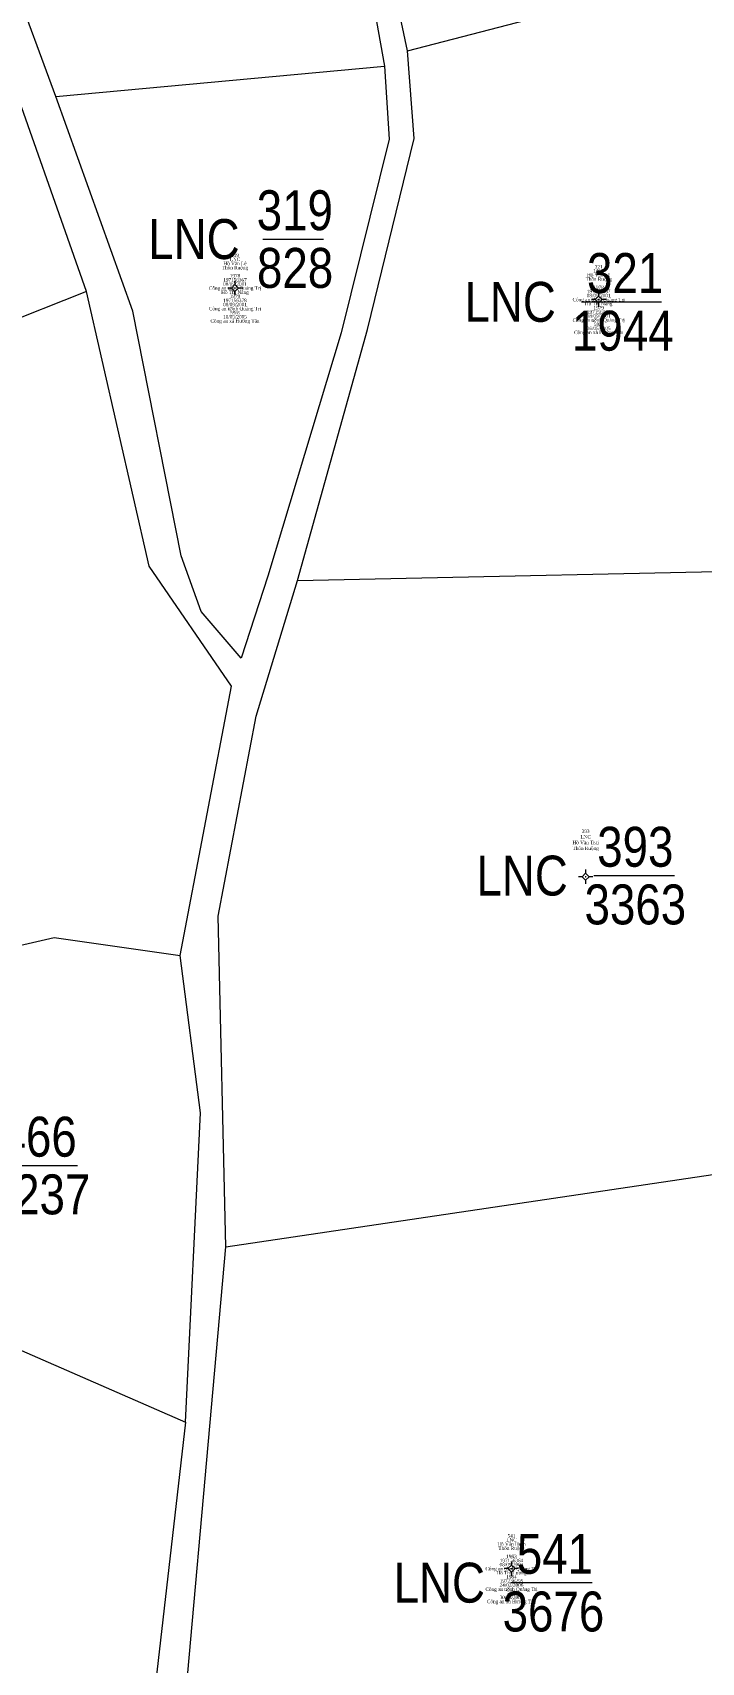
# Model space of a CAD drawing. Header units: metres. Extents: x 545779 to 547235, y 1841259 to 1843294.
# Drawn here: x 546232 to 546290.8, y 1842450.7 to 1842593.7 of the extents above; entities that cross this region are included whole.
import ezdxf
from ezdxf.enums import TextEntityAlignment as Align

# ---------------------------------------------------------------- set-up
doc = ezdxf.new("R2010")
doc.units = ezdxf.units.M
doc.header["$MEASUREMENT"] = 0
for name, color, linetype, lineweight in [('Level 10', 7, 'Continuous', 0), ('Level 11', 7, 'Continuous', 0), ('Level 13', 7, 'Continuous', 0), ('Level 15', 7, 'Continuous', 0), ('Level 23', 7, 'Continuous', 0)]:
    doc.layers.add(name, color=color, linetype=linetype, lineweight=lineweight)
doc.styles.add('Style-vnarialNarrowI', font='vnarialNarrowI.shx')
doc.styles.add('Style-Vntimei', font='Vntimei.shx')

# ---------------------------------------------------------------- blocks, each defined once
blk = doc.blocks.new('N_THUA_447')
at = {"layer": 'Level 13', "color": 230, "linetype": 'Continuous', "lineweight": 13, "flags": 128}
blk.add_lwpolyline([(-2.84, 0), (2.48, 0)], dxfattribs=at)
at = {"layer": 'Level 13', "color": 230, "linetype": 'Continuous', "lineweight": 0, "style": 'Style-vnarialNarrowI'}
blk.add_text('319', height=3.49998, dxfattribs=at).set_placement((-0.03671, 0.78), align=Align.CENTER)
blk.add_text('LNC ', height=3.49998, dxfattribs=at).set_placement((-3.771418, -0.00001), align=Align.MIDDLE_RIGHT)
blk.add_text('828', height=3.49998, dxfattribs=at).set_placement((-0.011769, -0.78002), align=Align.TOP_CENTER)
blk = doc.blocks.new('N_THUA_449')
at = {"layer": 'Level 13', "color": 230, "linetype": 'Continuous', "lineweight": 13, "flags": 128}
blk.add_lwpolyline([(-2.62, 0), (4.4, 0)], dxfattribs=at)
at = {"layer": 'Level 13', "color": 230, "linetype": 'Continuous', "lineweight": 0, "style": 'Style-vnarialNarrowI'}
blk.add_text('321', height=3.49998, dxfattribs=at).set_placement((1.194692, 0.78), align=Align.CENTER)
blk.add_text('LNC ', height=3.49998, dxfattribs=at).set_placement((-3.771418, -0.00001), align=Align.MIDDLE_RIGHT)
blk.add_text('1944', height=3.49998, dxfattribs=at).set_placement((0.992253, -0.78002), align=Align.TOP_CENTER)
blk = doc.blocks.new('N_THUA_549')
at = {"layer": 'Level 13', "color": 230, "linetype": 'Continuous', "lineweight": 13, "flags": 128}
blk.add_lwpolyline([(-2.61, 0), (4.47, 0)], dxfattribs=at)
at = {"layer": 'Level 13', "color": 230, "linetype": 'Continuous', "lineweight": 0, "style": 'Style-vnarialNarrowI'}
blk.add_text('393', height=3.49998, dxfattribs=at).set_placement((1.039485, 0.78), align=Align.CENTER)
blk.add_text('LNC ', height=3.49998, dxfattribs=at).set_placement((-3.771418, -0.00001), align=Align.MIDDLE_RIGHT)
blk.add_text('3363', height=3.49998, dxfattribs=at).set_placement((1.044337, -0.78002), align=Align.TOP_CENTER)
blk = doc.blocks.new('N_THUA_643')
at = {"layer": 'Level 13', "color": 230, "linetype": 'Continuous', "lineweight": 13, "flags": 128}
blk.add_lwpolyline([(-2.61, 0), (4.52, 0)], dxfattribs=at)
at = {"layer": 'Level 13', "color": 230, "linetype": 'Continuous', "lineweight": 0, "style": 'Style-vnarialNarrowI'}
blk.add_text('466', height=3.49998, dxfattribs=at).set_placement((1.118779, 0.78), align=Align.CENTER)
blk.add_text('LNC ', height=3.49998, dxfattribs=at).set_placement((-3.771418, -0.00001), align=Align.MIDDLE_RIGHT)
blk.add_text('1237', height=3.49998, dxfattribs=at).set_placement((1.194126, -0.78002), align=Align.TOP_CENTER)
blk = doc.blocks.new('N_THUA_750')
at = {"layer": 'Level 13', "color": 230, "linetype": 'Continuous', "lineweight": 13, "flags": 128}
blk.add_lwpolyline([(-2.61, 0), (4.52, 0)], dxfattribs=at)
at = {"layer": 'Level 13', "color": 230, "linetype": 'Continuous', "lineweight": 0, "style": 'Style-vnarialNarrowI'}
blk.add_text('541', height=3.49998, dxfattribs=at).set_placement((1.254692, 0.78), align=Align.CENTER)
blk.add_text('LNC ', height=3.49998, dxfattribs=at).set_placement((-3.771418, -0.00001), align=Align.MIDDLE_RIGHT)
blk.add_text('3676', height=3.49998, dxfattribs=at).set_placement((1.123631, -0.78002), align=Align.TOP_CENTER)
blk = doc.blocks.new('CENTRD')
at = {"layer": 'Level 11', "linetype": 'Continuous', "lineweight": 0}
h = blk.add_hatch(color=3, dxfattribs=at)
edge = h.paths.add_edge_path()
edge.add_arc((-0.0025, 0), 1.500056, 0, 360)
at = {"layer": 'Level 11', "color": 3, "linetype": 'Continuous', "lineweight": 0}
for p, q in [((-6.200231, 0), (-12.600469, 0)), ((0, 6.200231), (-6.200231, 0)), ((-6.200231, 0), (0, -6.200231)), ((0, 12.600469), (0, 6.200231)), ((6.200231, 0), (0, 6.200231)), ((0, -6.200231), (6.200231, 0)), ((12.400462, 0), (6.200231, 0)), ((0, -6.200231), (0, -12.600469))]:
    blk.add_line(p, q, dxfattribs=at)

msp = doc.modelspace()

# ---------------------------------------------------------------- linework, layer by layer
at = {"layer": 'Level 10', "color": 7, "linetype": 'Continuous', "lineweight": 0}
msp.add_line((546236.78, 1842571.03), (546149.76, 1842536.61), dxfattribs=at)
at = {"layer": 'Level 10', "color": 7, "linetype": 'Continuous', "lineweight": 0, "flags": 128}
for points in [[(546264.95, 1842592.16), (546262.23, 1842605.02), (546268.68, 1842642.34), (546269.78, 1842661.58), (546266.74, 1842671.37)], [(546264.42, 1842670.82), (546267.07, 1842662.21), (546266.31, 1842642.46), (546260.19, 1842606.19), (546262.94, 1842590.79)], [(546234.09, 1842588.15), (546230.31, 1842598.41), (546218.22, 1842614.92), (546208.34, 1842630.37), (546190.17, 1842647.84), (546149.81, 1842655.88)], [(546245, 1842512.76), (546249.5, 1842536.4), (546242.29, 1842546.94), (546236.78, 1842571.03), (546229.25, 1842592.39), (546224.89, 1842600.78), (546216.01, 1842612.86)], [(546264.95, 1842592.16), (546280.2, 1842596.08), (546287.71, 1842597.55)], [(546255.29, 1842545.66), (546261.44, 1842567.7), (546265.54, 1842584.44), (546264.95, 1842592.16)], [(546234.09, 1842588.15), (546262.94, 1842590.79)], [(546262.94, 1842590.79), (546263.33, 1842584.39), (546259.12, 1842567.39), (546252.68, 1842546.05), (546250.34, 1842538.87), (546246.85, 1842542.94), (546245.09, 1842547.85), (546240.85, 1842569.29), (546234.09, 1842588.15)], [(546249, 1842487.2), (546248.32, 1842516.22), (546251.68, 1842533.76), (546255.29, 1842545.66)], [(546255.29, 1842545.66), (546301.68, 1842546.68), (546313.11, 1842545.78)], [(546217.15, 1842510.49), (546233.95, 1842514.35), (546245, 1842512.76)], [(546245.46, 1842471.83), (546246.79, 1842498.95), (546245, 1842512.76)], [(546249, 1842487.2), (546291.74, 1842493.54), (546302.97, 1842494.3)], [(546199.96, 1842491.67), (546245.46, 1842471.83)], [(546240.96, 1842424.62), (546244.13, 1842432.46), (546249, 1842487.2)], [(546245.46, 1842471.83), (546241.59, 1842438.15)]]:
    msp.add_lwpolyline(points, dxfattribs=at)
at = {"layer": 'Level 23', "color": 12, "linetype": 'Continuous', "lineweight": 0, "flags": 128}
for points in [[(546264.95, 1842592.16), (546262.23, 1842605.02), (546268.68, 1842642.34), (546269.78, 1842661.58), (546266.74, 1842671.37)], [(546264.42, 1842670.82), (546267.07, 1842662.21), (546266.31, 1842642.46), (546260.19, 1842606.19), (546262.94, 1842590.79)], [(546234.09, 1842588.15), (546230.31, 1842598.41), (546218.22, 1842614.92), (546208.34, 1842630.37), (546190.17, 1842647.84), (546149.81, 1842655.88)], [(546245, 1842512.76), (546249.5, 1842536.4), (546242.29, 1842546.94), (546236.78, 1842571.03), (546229.25, 1842592.39), (546224.89, 1842600.78), (546216.01, 1842612.86)], [(546255.29, 1842545.66), (546261.44, 1842567.7), (546265.54, 1842584.44), (546264.95, 1842592.16)], [(546262.94, 1842590.79), (546263.33, 1842584.39), (546259.12, 1842567.39), (546252.68, 1842546.05), (546250.34, 1842538.87), (546246.85, 1842542.94), (546245.09, 1842547.85), (546240.85, 1842569.29), (546234.09, 1842588.15)], [(546249, 1842487.2), (546248.32, 1842516.22), (546251.68, 1842533.76), (546255.29, 1842545.66)], [(546245.46, 1842471.83), (546246.79, 1842498.95), (546245, 1842512.76)], [(546240.96, 1842424.62), (546244.13, 1842432.46), (546249, 1842487.2)], [(546245.46, 1842471.83), (546241.59, 1842438.15)]]:
    msp.add_lwpolyline(points, dxfattribs=at)

# ---------------------------------------------------------------- block references
at = {"layer": 'Level 11', "color": 3, "linetype": 'Continuous', "lineweight": 0, "xscale": 0.049998, "yscale": 0.049998, "zscale": 0.049998}
for p in [(546249.81, 1842571.33), (546281.73, 1842570.32), (546280.59, 1842519.68), (546274.08, 1842458.97)]:
    msp.add_blockref('CENTRD', p, dxfattribs=at)
at = {"layer": 'Level 13', "color": 230, "linetype": 'Continuous', "lineweight": 0}
for name, p in [('N_THUA_447', (546255.1, 1842575.63)), ('N_THUA_449', (546282.86, 1842570.12)), ('N_THUA_549', (546283.91, 1842519.78)), ('N_THUA_643', (546231.46, 1842494.34)), ('N_THUA_750', (546276.64, 1842457.74))]:
    msp.add_blockref(name, p, dxfattribs=at)

# ---------------------------------------------------------------- texts
at = {"layer": 'Level 15', "color": 3, "linetype": 'Continuous', "lineweight": 0, "char_height": 0.3, "attachment_point": 5, "line_spacing_factor": 0.72, "style": 'Style-Vntimei'}
for s, insert in [('319\\PLNC\\PHå V¨n Lª\\PTh«n Ruéng\\P \\P1978\\P197156367\\P08/09/2001\\PC«ng an t∅nh Qu¶ng TrÞ\\PHå ThÞ Nang\\P1979\\P197156378\\P08/09/2001\\PC«ng an t∅nh Qu¶ng TrÞ\\P59/6\\P16/05/2005\\PC«ng an x· H\xadíng T©n\\P', (546249.81, 1842571.28)), ('321\\PLNC\\PHå V¨n Lª\\PTh«n Ruéng\\P \\P1978\\P197156367\\P08/09/2001\\PC«ng an t∅nh Qu¶ng TrÞ\\PHå ThÞ Nang\\P1979\\P197156378\\P08/09/2001\\PC«ng an t∅nh Qu¶ng TrÞ\\P59/6\\P16/05/2005\\PC«ng an x· H\xadíng T©n\\P', (546281.73, 1842570.27)), ('541\\PLNC\\PHå V¨n H\xadm\\PTh«n Ruéng\\P \\P1983\\P197156364\\P08/09/2001\\PC«ng an t∅nh Qu¶ng TrÞ\\PHå ThÞ L\xad¬ng\\P1984\\P197236295\\P24/02/2006\\PC«ng an t∅nh Qu¶ng TrÞ\\P57/6\\P30/03/2008\\PC«ng an x· H\xadíng T©n\\P', (546274.08, 1842458.92))]:
    msp.add_mtext(s, dxfattribs=dict(at, insert=insert))
at = {"layer": 'Level 15', "color": 3, "linetype": 'Continuous', "lineweight": 0, "insert": (546280.59, 1842519.63), "char_height": 0.3, "attachment_point": 5, "style": 'Style-Vntimei'}
msp.add_mtext('393\\PLNC\\PHå V¨n Trai\\PTh«n Ruéng\\P \\P \\P \\P \\P \\P \\P \\P \\P \\P \\P \\P \\P \\P', dxfattribs=at)

doc.saveas('drawing.dxf')
